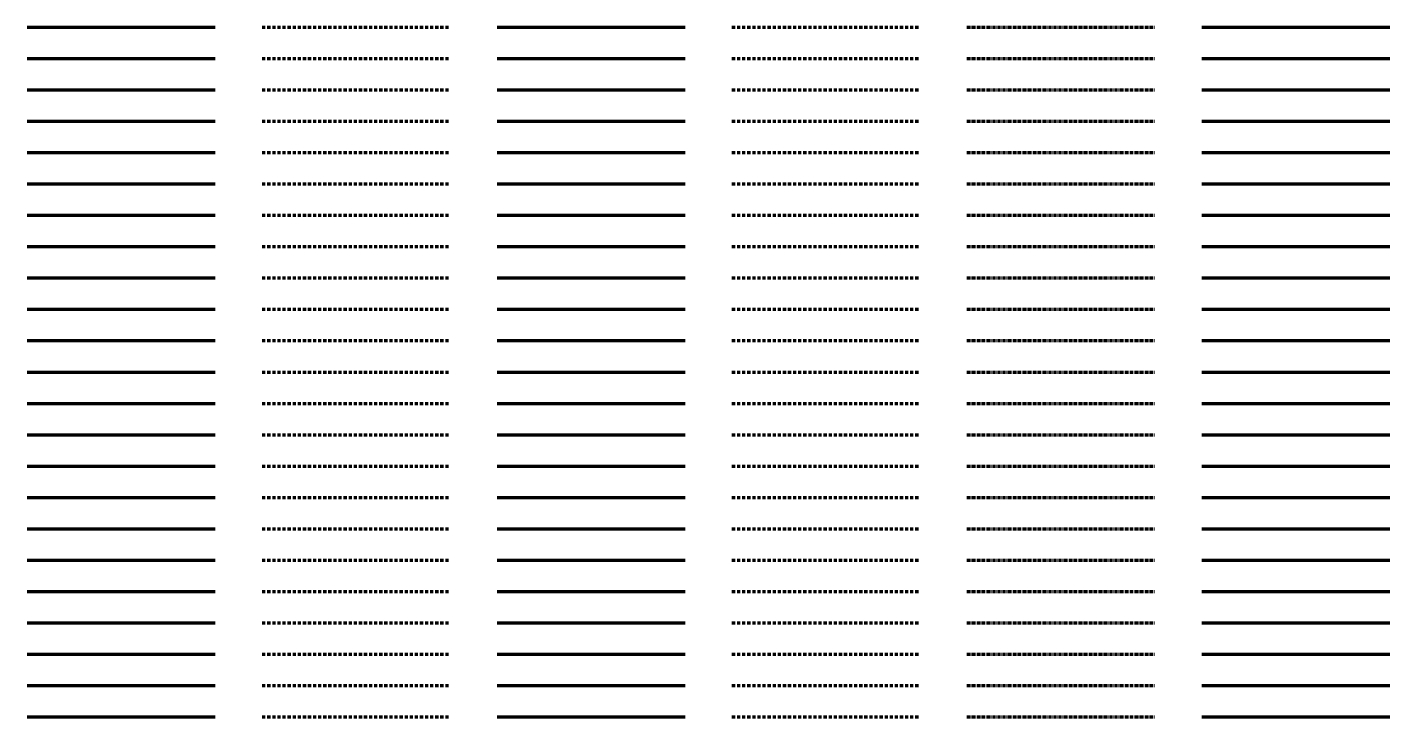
# Model space of a CAD drawing. Header units: metres. Extents: x -170 to 2070, y -13 to 14380.
# Drawn here: x 150 to 1020, y 4940 to 5380 of the extents above; entities that cross this region are included whole.
import ezdxf
from ezdxf.lldxf.tags import DXFTag

# ---------------------------------------------------------------- set-up
doc = ezdxf.new("R2010")
doc.units = ezdxf.units.M
doc.linetypes.add('KL-SO', pattern=[3.25, 2, -1.25])
doc.linetypes.add('KL-VERLATEN-SO', pattern=[3.25, 2, -0.5, 0.25, -0.5])
for name, color, linetype, lineweight in [('B-OI-KL-ET_LS_MANTELBUIS_PE 80-G', 7, 'Continuous', 70), ('B-OI-KL-ET_LS_MANTELBUIS_PE 80-RESERVE-G', 7, 'KL-RESERVE-SO', 70), ('B-OI-KL-ET_LS_MANTELBUIS_PE 80-VERLATEN-G', 7, 'KL-VERLATEN-SO', 70), ('B-OI-KL-ET_LS_MANTELBUIS_PE 80_110-G', 7, 'Continuous', 70), ('B-OI-KL-ET_LS_MANTELBUIS_PE 80_110-RESERVE-G', 7, 'KL-RESERVE-SO', 70), ('B-OI-KL-ET_LS_MANTELBUIS_PE 80_110-VERLATEN-G', 7, 'KL-VERLATEN-SO', 70), ('B-OI-KL-ET_LS_MANTELBUIS_PE 80_160-G', 7, 'Continuous', 70), ('B-OI-KL-ET_LS_MANTELBUIS_PE 80_160-RESERVE-G', 7, 'KL-RESERVE-SO', 70), ('B-OI-KL-ET_LS_MANTELBUIS_PE 80_160-VERLATEN-G', 7, 'KL-VERLATEN-SO', 70), ('B-OI-KL-ET_LS_MANTELBUIS_PE 80_200-G', 7, 'Continuous', 70), ('B-OI-KL-ET_LS_MANTELBUIS_PE 80_200-RESERVE-G', 7, 'KL-RESERVE-SO', 70), ('B-OI-KL-ET_LS_MANTELBUIS_PE 80_200-VERLATEN-G', 7, 'KL-VERLATEN-SO', 70), ('B-OI-KL-ET_LS_MANTELBUIS_PE 80_250-G', 7, 'Continuous', 70), ('B-OI-KL-ET_LS_MANTELBUIS_PE 80_250-RESERVE-G', 7, 'KL-RESERVE-SO', 70), ('B-OI-KL-ET_LS_MANTELBUIS_PE 80_250-VERLATEN-G', 7, 'KL-VERLATEN-SO', 70), ('B-OI-KL-ET_LS_MANTELBUIS_PE 80_315-G', 7, 'Continuous', 70), ('B-OI-KL-ET_LS_MANTELBUIS_PE 80_315-RESERVE-G', 7, 'KL-RESERVE-SO', 70), ('B-OI-KL-ET_LS_MANTELBUIS_PE 80_315-VERLATEN-G', 7, 'KL-VERLATEN-SO', 70), ('B-OI-KL-ET_LS_MANTELBUIS_PE 80_50-G', 7, 'Continuous', 70), ('B-OI-KL-ET_LS_MANTELBUIS_PE 80_50-RESERVE-G', 7, 'KL-RESERVE-SO', 70), ('B-OI-KL-ET_LS_MANTELBUIS_PE 80_50-VERLATEN-G', 7, 'KL-VERLATEN-SO', 70), ('B-OI-KL-ET_LS_MANTELBUIS_PE 80_63-G', 7, 'Continuous', 70), ('B-OI-KL-ET_LS_MANTELBUIS_PE 80_63-RESERVE-G', 7, 'KL-RESERVE-SO', 70), ('B-OI-KL-ET_LS_MANTELBUIS_PE 80_63-VERLATEN-G', 7, 'KL-VERLATEN-SO', 70), ('B-OI-KL-ET_LS_MANTELBUIS_PE 80_75-G', 7, 'Continuous', 70), ('B-OI-KL-ET_LS_MANTELBUIS_PE 80_75-RESERVE-G', 7, 'KL-RESERVE-SO', 70), ('B-OI-KL-ET_LS_MANTELBUIS_PE 80_75-VERLATEN-G', 7, 'KL-VERLATEN-SO', 70), ('B-OI-KL-ET_LS_MANTELBUIS_PVC-G', 7, 'Continuous', 70), ('B-OI-KL-ET_LS_MANTELBUIS_PVC-RESERVE-G', 7, 'KL-RESERVE-SO', 70), ('B-OI-KL-ET_LS_MANTELBUIS_PVC-VERLATEN-G', 7, 'KL-VERLATEN-SO', 70), ('B-OI-KL-ET_LS_MANTELBUIS_PVC_100-G', 7, 'Continuous', 70), ('B-OI-KL-ET_LS_MANTELBUIS_PVC_100-RESERVE-G', 7, 'KL-RESERVE-SO', 70), ('B-OI-KL-ET_LS_MANTELBUIS_PVC_100-VERLATEN-G', 7, 'KL-VERLATEN-SO', 70), ('B-OI-KL-ET_LS_MANTELBUIS_PVC_110-G', 7, 'Continuous', 70), ('B-OI-KL-ET_LS_MANTELBUIS_PVC_110-RESERVE-G', 7, 'KL-RESERVE-SO', 70), ('B-OI-KL-ET_LS_MANTELBUIS_PVC_110-VERLATEN-G', 7, 'KL-VERLATEN-SO', 70), ('B-OI-KL-ET_LS_MANTELBUIS_PVC_120-G', 7, 'Continuous', 70), ('B-OI-KL-ET_LS_MANTELBUIS_PVC_120-RESERVE-G', 7, 'KL-RESERVE-SO', 70), ('B-OI-KL-ET_LS_MANTELBUIS_PVC_120-VERLATEN-G', 7, 'KL-VERLATEN-SO', 70), ('B-OI-KL-ET_LS_MANTELBUIS_PVC_125-G', 7, 'Continuous', 70), ('B-OI-KL-ET_LS_MANTELBUIS_PVC_125-RESERVE-G', 7, 'KL-RESERVE-SO', 70), ('B-OI-KL-ET_LS_MANTELBUIS_PVC_125-VERLATEN-G', 7, 'KL-VERLATEN-SO', 70), ('B-OI-KL-ET_LS_MANTELBUIS_PVC_150-G', 7, 'Continuous', 70), ('B-OI-KL-ET_LS_MANTELBUIS_PVC_150-RESERVE-G', 7, 'KL-RESERVE-SO', 70), ('B-OI-KL-ET_LS_MANTELBUIS_PVC_150-VERLATEN-G', 7, 'KL-VERLATEN-SO', 70), ('B-OI-KL-ET_LS_MANTELBUIS_PVC_160-G', 7, 'Continuous', 70), ('B-OI-KL-ET_LS_MANTELBUIS_PVC_160-RESERVE-G', 7, 'KL-RESERVE-SO', 70), ('B-OI-KL-ET_LS_MANTELBUIS_PVC_160-VERLATEN-G', 7, 'KL-VERLATEN-SO', 70), ('B-OI-KL-ET_LS_MANTELBUIS_PVC_180-G', 7, 'Continuous', 70), ('B-OI-KL-ET_LS_MANTELBUIS_PVC_180-RESERVE-G', 7, 'KL-RESERVE-SO', 70), ('B-OI-KL-ET_LS_MANTELBUIS_PVC_180-VERLATEN-G', 7, 'KL-VERLATEN-SO', 70), ('B-OI-KL-ET_LS_MANTELBUIS_PVC_200-G', 7, 'Continuous', 70), ('B-OI-KL-ET_LS_MANTELBUIS_PVC_200-RESERVE-G', 7, 'KL-RESERVE-SO', 70), ('B-OI-KL-ET_LS_MANTELBUIS_PVC_200-VERLATEN-G', 7, 'KL-VERLATEN-SO', 70), ('B-OI-KL-ET_LS_MANTELBUIS_PVC_225-G', 7, 'Continuous', 70), ('B-OI-KL-ET_LS_MANTELBUIS_PVC_225-RESERVE-G', 7, 'KL-RESERVE-SO', 70), ('B-OI-KL-ET_LS_MANTELBUIS_PVC_225-VERLATEN-G', 7, 'KL-VERLATEN-SO', 70), ('B-OI-KL-ET_LS_MANTELBUIS_PVC_250-G', 7, 'Continuous', 70), ('B-OI-KL-ET_LS_MANTELBUIS_PVC_250-RESERVE-G', 7, 'KL-RESERVE-SO', 70), ('B-OI-KL-ET_LS_MANTELBUIS_PVC_250-VERLATEN-G', 7, 'KL-VERLATEN-SO', 70), ('B-OI-KL-ET_LS_MANTELBUIS_PVC_280-G', 7, 'Continuous', 70), ('B-OI-KL-ET_LS_MANTELBUIS_PVC_280-RESERVE-G', 7, 'KL-RESERVE-SO', 70), ('B-OI-KL-ET_LS_MANTELBUIS_PVC_280-VERLATEN-G', 7, 'KL-VERLATEN-SO', 70), ('B-OI-KL-ET_LS_MANTELBUIS_PVC_300-G', 7, 'Continuous', 70), ('B-OI-KL-ET_LS_MANTELBUIS_PVC_300-RESERVE-G', 7, 'KL-RESERVE-SO', 70), ('B-OI-KL-ET_LS_MANTELBUIS_PVC_300-VERLATEN-G', 7, 'KL-VERLATEN-SO', 70), ('B-OI-KL-ET_LS_MANTELBUIS_PVC_315-G', 7, 'Continuous', 70), ('B-OI-KL-ET_LS_MANTELBUIS_PVC_315-RESERVE-G', 7, 'KL-RESERVE-SO', 70), ('B-OI-KL-ET_LS_MANTELBUIS_PVC_315-VERLATEN-G', 7, 'KL-VERLATEN-SO', 70), ('N-OI-KL-ET_LS_MANTELBUIS_PE 80-G', 10, 'KL-SO', 70), ('N-OI-KL-ET_LS_MANTELBUIS_PE 80_110-G', 10, 'KL-SO', 70), ('N-OI-KL-ET_LS_MANTELBUIS_PE 80_160-G', 10, 'KL-SO', 70), ('N-OI-KL-ET_LS_MANTELBUIS_PE 80_200-G', 10, 'KL-SO', 70), ('N-OI-KL-ET_LS_MANTELBUIS_PE 80_250-G', 10, 'KL-SO', 70), ('N-OI-KL-ET_LS_MANTELBUIS_PE 80_315-G', 10, 'KL-SO', 70), ('N-OI-KL-ET_LS_MANTELBUIS_PE 80_50-G', 10, 'KL-SO', 70), ('N-OI-KL-ET_LS_MANTELBUIS_PE 80_63-G', 10, 'KL-SO', 70), ('N-OI-KL-ET_LS_MANTELBUIS_PE 80_75-G', 10, 'KL-SO', 70), ('N-OI-KL-ET_LS_MANTELBUIS_PVC-G', 10, 'KL-SO', 70), ('N-OI-KL-ET_LS_MANTELBUIS_PVC_100-G', 10, 'KL-SO', 70), ('N-OI-KL-ET_LS_MANTELBUIS_PVC_110-G', 10, 'KL-SO', 70), ('N-OI-KL-ET_LS_MANTELBUIS_PVC_120-G', 10, 'KL-SO', 70), ('N-OI-KL-ET_LS_MANTELBUIS_PVC_125-G', 10, 'KL-SO', 70), ('N-OI-KL-ET_LS_MANTELBUIS_PVC_150-G', 10, 'KL-SO', 70), ('N-OI-KL-ET_LS_MANTELBUIS_PVC_160-G', 10, 'KL-SO', 70), ('N-OI-KL-ET_LS_MANTELBUIS_PVC_180-G', 10, 'KL-SO', 70), ('N-OI-KL-ET_LS_MANTELBUIS_PVC_200-G', 10, 'KL-SO', 70), ('N-OI-KL-ET_LS_MANTELBUIS_PVC_225-G', 10, 'KL-SO', 70), ('N-OI-KL-ET_LS_MANTELBUIS_PVC_250-G', 10, 'KL-SO', 70), ('N-OI-KL-ET_LS_MANTELBUIS_PVC_280-G', 10, 'KL-SO', 70), ('N-OI-KL-ET_LS_MANTELBUIS_PVC_300-G', 10, 'KL-SO', 70), ('N-OI-KL-ET_LS_MANTELBUIS_PVC_315-G', 10, 'KL-SO', 70), ('R-OI-KL-ET_LS_MANTELBUIS_PE 80-G', 10, 'KL-SO', 70), ('R-OI-KL-ET_LS_MANTELBUIS_PE 80_110-G', 10, 'KL-SO', 70), ('R-OI-KL-ET_LS_MANTELBUIS_PE 80_160-G', 10, 'KL-SO', 70), ('R-OI-KL-ET_LS_MANTELBUIS_PE 80_200-G', 10, 'KL-SO', 70), ('R-OI-KL-ET_LS_MANTELBUIS_PE 80_250-G', 10, 'KL-SO', 70), ('R-OI-KL-ET_LS_MANTELBUIS_PE 80_315-G', 10, 'KL-SO', 70), ('R-OI-KL-ET_LS_MANTELBUIS_PE 80_50-G', 10, 'KL-SO', 70), ('R-OI-KL-ET_LS_MANTELBUIS_PE 80_63-G', 10, 'KL-SO', 70), ('R-OI-KL-ET_LS_MANTELBUIS_PE 80_75-G', 10, 'KL-SO', 70), ('R-OI-KL-ET_LS_MANTELBUIS_PVC-G', 10, 'KL-SO', 70), ('R-OI-KL-ET_LS_MANTELBUIS_PVC_100-G', 10, 'KL-SO', 70), ('R-OI-KL-ET_LS_MANTELBUIS_PVC_110-G', 10, 'KL-SO', 70), ('R-OI-KL-ET_LS_MANTELBUIS_PVC_120-G', 10, 'KL-SO', 70), ('R-OI-KL-ET_LS_MANTELBUIS_PVC_125-G', 10, 'KL-SO', 70), ('R-OI-KL-ET_LS_MANTELBUIS_PVC_150-G', 10, 'KL-SO', 70), ('R-OI-KL-ET_LS_MANTELBUIS_PVC_160-G', 10, 'KL-SO', 70), ('R-OI-KL-ET_LS_MANTELBUIS_PVC_180-G', 10, 'KL-SO', 70), ('R-OI-KL-ET_LS_MANTELBUIS_PVC_200-G', 10, 'KL-SO', 70), ('R-OI-KL-ET_LS_MANTELBUIS_PVC_225-G', 10, 'KL-SO', 70), ('R-OI-KL-ET_LS_MANTELBUIS_PVC_250-G', 10, 'KL-SO', 70), ('R-OI-KL-ET_LS_MANTELBUIS_PVC_280-G', 10, 'KL-SO', 70), ('R-OI-KL-ET_LS_MANTELBUIS_PVC_300-G', 10, 'KL-SO', 70), ('R-OI-KL-ET_LS_MANTELBUIS_PVC_315-G', 10, 'KL-SO', 70), ('V-OI-KL-ET_LS_MANTELBUIS_PE 80-G', 7, 'V-KL-SO', 70), ('V-OI-KL-ET_LS_MANTELBUIS_PE 80_110-G', 7, 'V-KL-SO', 70), ('V-OI-KL-ET_LS_MANTELBUIS_PE 80_160-G', 7, 'V-KL-SO', 70), ('V-OI-KL-ET_LS_MANTELBUIS_PE 80_200-G', 7, 'V-KL-SO', 70), ('V-OI-KL-ET_LS_MANTELBUIS_PE 80_250-G', 7, 'V-KL-SO', 70), ('V-OI-KL-ET_LS_MANTELBUIS_PE 80_315-G', 7, 'V-KL-SO', 70), ('V-OI-KL-ET_LS_MANTELBUIS_PE 80_50-G', 7, 'V-KL-SO', 70), ('V-OI-KL-ET_LS_MANTELBUIS_PE 80_63-G', 7, 'V-KL-SO', 70), ('V-OI-KL-ET_LS_MANTELBUIS_PE 80_75-G', 7, 'V-KL-SO', 70), ('V-OI-KL-ET_LS_MANTELBUIS_PVC-G', 7, 'V-KL-SO', 70), ('V-OI-KL-ET_LS_MANTELBUIS_PVC_100-G', 7, 'V-KL-SO', 70), ('V-OI-KL-ET_LS_MANTELBUIS_PVC_110-G', 7, 'V-KL-SO', 70), ('V-OI-KL-ET_LS_MANTELBUIS_PVC_120-G', 7, 'V-KL-SO', 70), ('V-OI-KL-ET_LS_MANTELBUIS_PVC_125-G', 7, 'V-KL-SO', 70), ('V-OI-KL-ET_LS_MANTELBUIS_PVC_150-G', 7, 'V-KL-SO', 70), ('V-OI-KL-ET_LS_MANTELBUIS_PVC_160-G', 7, 'V-KL-SO', 70), ('V-OI-KL-ET_LS_MANTELBUIS_PVC_180-G', 7, 'V-KL-SO', 70), ('V-OI-KL-ET_LS_MANTELBUIS_PVC_200-G', 7, 'V-KL-SO', 70), ('V-OI-KL-ET_LS_MANTELBUIS_PVC_225-G', 7, 'V-KL-SO', 70), ('V-OI-KL-ET_LS_MANTELBUIS_PVC_250-G', 7, 'V-KL-SO', 70), ('V-OI-KL-ET_LS_MANTELBUIS_PVC_280-G', 7, 'V-KL-SO', 70), ('V-OI-KL-ET_LS_MANTELBUIS_PVC_300-G', 7, 'V-KL-SO', 70), ('V-OI-KL-ET_LS_MANTELBUIS_PVC_315-G', 7, 'V-KL-SO', 70)]:
    doc.layers.add(name, color=color, linetype=linetype, lineweight=lineweight)
doc.styles.get("Standard").update_dxf_attribs({"font": 'NLCS-ISO.ttf'})
tags = doc.linetypes.add('KL-RESERVE-SO', pattern='A,7,-2,["RS",Standard,S=1,R=0,X=-1,Y=-0.5],-1.5', length=10.5).pattern_tags.tags
tags[6] = DXFTag(74, 10)
doc.linetypes.add('V-KL-SO', pattern='A,2,[24,nlcs.shx,S=0.75,R=0,X=0,Y=0],2', length=4)

msp = doc.modelspace()

# ---------------------------------------------------------------- linework, layer by layer
at = {"layer": 'B-OI-KL-ET_LS_MANTELBUIS_PE 80-G'}
msp.add_line((150, 4940), (270, 4940), dxfattribs=at)
at = {"layer": 'B-OI-KL-ET_LS_MANTELBUIS_PE 80-RESERVE-G'}
msp.add_line((900, 4940), (1020, 4940), dxfattribs=at)
at = {"layer": 'B-OI-KL-ET_LS_MANTELBUIS_PE 80-VERLATEN-G'}
msp.add_line((750, 4940), (870, 4940), dxfattribs=at)
at = {"layer": 'B-OI-KL-ET_LS_MANTELBUIS_PE 80_110-G'}
msp.add_line((150, 4960), (270, 4960), dxfattribs=at)
at = {"layer": 'B-OI-KL-ET_LS_MANTELBUIS_PE 80_110-RESERVE-G'}
msp.add_line((900, 4960), (1020, 4960), dxfattribs=at)
at = {"layer": 'B-OI-KL-ET_LS_MANTELBUIS_PE 80_110-VERLATEN-G'}
msp.add_line((750, 4960), (870, 4960), dxfattribs=at)
at = {"layer": 'B-OI-KL-ET_LS_MANTELBUIS_PE 80_160-G'}
msp.add_line((150, 4980), (270, 4980), dxfattribs=at)
at = {"layer": 'B-OI-KL-ET_LS_MANTELBUIS_PE 80_160-RESERVE-G'}
msp.add_line((900, 4980), (1020, 4980), dxfattribs=at)
at = {"layer": 'B-OI-KL-ET_LS_MANTELBUIS_PE 80_160-VERLATEN-G'}
msp.add_line((750, 4980), (870, 4980), dxfattribs=at)
at = {"layer": 'B-OI-KL-ET_LS_MANTELBUIS_PE 80_200-G'}
msp.add_line((150, 5000), (270, 5000), dxfattribs=at)
at = {"layer": 'B-OI-KL-ET_LS_MANTELBUIS_PE 80_200-RESERVE-G'}
msp.add_line((900, 5000), (1020, 5000), dxfattribs=at)
at = {"layer": 'B-OI-KL-ET_LS_MANTELBUIS_PE 80_200-VERLATEN-G'}
msp.add_line((750, 5000), (870, 5000), dxfattribs=at)
at = {"layer": 'B-OI-KL-ET_LS_MANTELBUIS_PE 80_250-G'}
msp.add_line((150, 5020), (270, 5020), dxfattribs=at)
at = {"layer": 'B-OI-KL-ET_LS_MANTELBUIS_PE 80_250-RESERVE-G'}
msp.add_line((900, 5020), (1020, 5020), dxfattribs=at)
at = {"layer": 'B-OI-KL-ET_LS_MANTELBUIS_PE 80_250-VERLATEN-G'}
msp.add_line((750, 5020), (870, 5020), dxfattribs=at)
at = {"layer": 'B-OI-KL-ET_LS_MANTELBUIS_PE 80_315-G'}
msp.add_line((150, 5040), (270, 5040), dxfattribs=at)
at = {"layer": 'B-OI-KL-ET_LS_MANTELBUIS_PE 80_315-RESERVE-G'}
msp.add_line((900, 5040), (1020, 5040), dxfattribs=at)
at = {"layer": 'B-OI-KL-ET_LS_MANTELBUIS_PE 80_315-VERLATEN-G'}
msp.add_line((750, 5040), (870, 5040), dxfattribs=at)
at = {"layer": 'B-OI-KL-ET_LS_MANTELBUIS_PE 80_50-G'}
msp.add_line((150, 5060), (270, 5060), dxfattribs=at)
at = {"layer": 'B-OI-KL-ET_LS_MANTELBUIS_PE 80_50-RESERVE-G'}
msp.add_line((900, 5060), (1020, 5060), dxfattribs=at)
at = {"layer": 'B-OI-KL-ET_LS_MANTELBUIS_PE 80_50-VERLATEN-G'}
msp.add_line((750, 5060), (870, 5060), dxfattribs=at)
at = {"layer": 'B-OI-KL-ET_LS_MANTELBUIS_PE 80_63-G'}
msp.add_line((150, 5080), (270, 5080), dxfattribs=at)
at = {"layer": 'B-OI-KL-ET_LS_MANTELBUIS_PE 80_63-RESERVE-G'}
msp.add_line((900, 5080), (1020, 5080), dxfattribs=at)
at = {"layer": 'B-OI-KL-ET_LS_MANTELBUIS_PE 80_63-VERLATEN-G'}
msp.add_line((750, 5080), (870, 5080), dxfattribs=at)
at = {"layer": 'B-OI-KL-ET_LS_MANTELBUIS_PE 80_75-G'}
msp.add_line((150, 5100), (270, 5100), dxfattribs=at)
at = {"layer": 'B-OI-KL-ET_LS_MANTELBUIS_PE 80_75-RESERVE-G'}
msp.add_line((900, 5100), (1020, 5100), dxfattribs=at)
at = {"layer": 'B-OI-KL-ET_LS_MANTELBUIS_PE 80_75-VERLATEN-G'}
msp.add_line((750, 5100), (870, 5100), dxfattribs=at)
at = {"layer": 'B-OI-KL-ET_LS_MANTELBUIS_PVC-G'}
msp.add_line((150, 5120), (270, 5120), dxfattribs=at)
at = {"layer": 'B-OI-KL-ET_LS_MANTELBUIS_PVC-RESERVE-G'}
msp.add_line((900, 5120), (1020, 5120), dxfattribs=at)
at = {"layer": 'B-OI-KL-ET_LS_MANTELBUIS_PVC-VERLATEN-G'}
msp.add_line((750, 5120), (870, 5120), dxfattribs=at)
at = {"layer": 'B-OI-KL-ET_LS_MANTELBUIS_PVC_100-G'}
msp.add_line((150, 5140), (270, 5140), dxfattribs=at)
at = {"layer": 'B-OI-KL-ET_LS_MANTELBUIS_PVC_100-RESERVE-G'}
msp.add_line((900, 5140), (1020, 5140), dxfattribs=at)
at = {"layer": 'B-OI-KL-ET_LS_MANTELBUIS_PVC_100-VERLATEN-G'}
msp.add_line((750, 5140), (870, 5140), dxfattribs=at)
at = {"layer": 'B-OI-KL-ET_LS_MANTELBUIS_PVC_110-G'}
msp.add_line((150, 5160), (270, 5160), dxfattribs=at)
at = {"layer": 'B-OI-KL-ET_LS_MANTELBUIS_PVC_110-RESERVE-G'}
msp.add_line((900, 5160), (1020, 5160), dxfattribs=at)
at = {"layer": 'B-OI-KL-ET_LS_MANTELBUIS_PVC_110-VERLATEN-G'}
msp.add_line((750, 5160), (870, 5160), dxfattribs=at)
at = {"layer": 'B-OI-KL-ET_LS_MANTELBUIS_PVC_120-G'}
msp.add_line((150, 5180), (270, 5180), dxfattribs=at)
at = {"layer": 'B-OI-KL-ET_LS_MANTELBUIS_PVC_120-RESERVE-G'}
msp.add_line((900, 5180), (1020, 5180), dxfattribs=at)
at = {"layer": 'B-OI-KL-ET_LS_MANTELBUIS_PVC_120-VERLATEN-G'}
msp.add_line((750, 5180), (870, 5180), dxfattribs=at)
at = {"layer": 'B-OI-KL-ET_LS_MANTELBUIS_PVC_125-G'}
msp.add_line((150, 5200), (270, 5200), dxfattribs=at)
at = {"layer": 'B-OI-KL-ET_LS_MANTELBUIS_PVC_125-RESERVE-G'}
msp.add_line((900, 5200), (1020, 5200), dxfattribs=at)
at = {"layer": 'B-OI-KL-ET_LS_MANTELBUIS_PVC_125-VERLATEN-G'}
msp.add_line((750, 5200), (870, 5200), dxfattribs=at)
at = {"layer": 'B-OI-KL-ET_LS_MANTELBUIS_PVC_150-G'}
msp.add_line((150, 5220), (270, 5220), dxfattribs=at)
at = {"layer": 'B-OI-KL-ET_LS_MANTELBUIS_PVC_150-RESERVE-G'}
msp.add_line((900, 5220), (1020, 5220), dxfattribs=at)
at = {"layer": 'B-OI-KL-ET_LS_MANTELBUIS_PVC_150-VERLATEN-G'}
msp.add_line((750, 5220), (870, 5220), dxfattribs=at)
at = {"layer": 'B-OI-KL-ET_LS_MANTELBUIS_PVC_160-G'}
msp.add_line((150, 5240), (270, 5240), dxfattribs=at)
at = {"layer": 'B-OI-KL-ET_LS_MANTELBUIS_PVC_160-RESERVE-G'}
msp.add_line((900, 5240), (1020, 5240), dxfattribs=at)
at = {"layer": 'B-OI-KL-ET_LS_MANTELBUIS_PVC_160-VERLATEN-G'}
msp.add_line((750, 5240), (870, 5240), dxfattribs=at)
at = {"layer": 'B-OI-KL-ET_LS_MANTELBUIS_PVC_180-G'}
msp.add_line((150, 5260), (270, 5260), dxfattribs=at)
at = {"layer": 'B-OI-KL-ET_LS_MANTELBUIS_PVC_180-RESERVE-G'}
msp.add_line((900, 5260), (1020, 5260), dxfattribs=at)
at = {"layer": 'B-OI-KL-ET_LS_MANTELBUIS_PVC_180-VERLATEN-G'}
msp.add_line((750, 5260), (870, 5260), dxfattribs=at)
at = {"layer": 'B-OI-KL-ET_LS_MANTELBUIS_PVC_200-G'}
msp.add_line((150, 5280), (270, 5280), dxfattribs=at)
at = {"layer": 'B-OI-KL-ET_LS_MANTELBUIS_PVC_200-RESERVE-G'}
msp.add_line((900, 5280), (1020, 5280), dxfattribs=at)
at = {"layer": 'B-OI-KL-ET_LS_MANTELBUIS_PVC_200-VERLATEN-G'}
msp.add_line((750, 5280), (870, 5280), dxfattribs=at)
at = {"layer": 'B-OI-KL-ET_LS_MANTELBUIS_PVC_225-G'}
msp.add_line((150, 5300), (270, 5300), dxfattribs=at)
at = {"layer": 'B-OI-KL-ET_LS_MANTELBUIS_PVC_225-RESERVE-G'}
msp.add_line((900, 5300), (1020, 5300), dxfattribs=at)
at = {"layer": 'B-OI-KL-ET_LS_MANTELBUIS_PVC_225-VERLATEN-G'}
msp.add_line((750, 5300), (870, 5300), dxfattribs=at)
at = {"layer": 'B-OI-KL-ET_LS_MANTELBUIS_PVC_250-G'}
msp.add_line((150, 5320), (270, 5320), dxfattribs=at)
at = {"layer": 'B-OI-KL-ET_LS_MANTELBUIS_PVC_250-RESERVE-G'}
msp.add_line((900, 5320), (1020, 5320), dxfattribs=at)
at = {"layer": 'B-OI-KL-ET_LS_MANTELBUIS_PVC_250-VERLATEN-G'}
msp.add_line((750, 5320), (870, 5320), dxfattribs=at)
at = {"layer": 'B-OI-KL-ET_LS_MANTELBUIS_PVC_280-G'}
msp.add_line((150, 5340), (270, 5340), dxfattribs=at)
at = {"layer": 'B-OI-KL-ET_LS_MANTELBUIS_PVC_280-RESERVE-G'}
msp.add_line((900, 5340), (1020, 5340), dxfattribs=at)
at = {"layer": 'B-OI-KL-ET_LS_MANTELBUIS_PVC_280-VERLATEN-G'}
msp.add_line((750, 5340), (870, 5340), dxfattribs=at)
at = {"layer": 'B-OI-KL-ET_LS_MANTELBUIS_PVC_300-G'}
msp.add_line((150, 5360), (270, 5360), dxfattribs=at)
at = {"layer": 'B-OI-KL-ET_LS_MANTELBUIS_PVC_300-RESERVE-G'}
msp.add_line((900, 5360), (1020, 5360), dxfattribs=at)
at = {"layer": 'B-OI-KL-ET_LS_MANTELBUIS_PVC_300-VERLATEN-G'}
msp.add_line((750, 5360), (870, 5360), dxfattribs=at)
at = {"layer": 'B-OI-KL-ET_LS_MANTELBUIS_PVC_315-G'}
msp.add_line((150, 5380), (270, 5380), dxfattribs=at)
at = {"layer": 'B-OI-KL-ET_LS_MANTELBUIS_PVC_315-RESERVE-G'}
msp.add_line((900, 5380), (1020, 5380), dxfattribs=at)
at = {"layer": 'B-OI-KL-ET_LS_MANTELBUIS_PVC_315-VERLATEN-G'}
msp.add_line((750, 5380), (870, 5380), dxfattribs=at)
at = {"layer": 'N-OI-KL-ET_LS_MANTELBUIS_PE 80-G'}
msp.add_line((300, 4940), (420, 4940), dxfattribs=at)
at = {"layer": 'N-OI-KL-ET_LS_MANTELBUIS_PE 80_110-G'}
msp.add_line((300, 4960), (420, 4960), dxfattribs=at)
at = {"layer": 'N-OI-KL-ET_LS_MANTELBUIS_PE 80_160-G'}
msp.add_line((300, 4980), (420, 4980), dxfattribs=at)
at = {"layer": 'N-OI-KL-ET_LS_MANTELBUIS_PE 80_200-G'}
msp.add_line((300, 5000), (420, 5000), dxfattribs=at)
at = {"layer": 'N-OI-KL-ET_LS_MANTELBUIS_PE 80_250-G'}
msp.add_line((300, 5020), (420, 5020), dxfattribs=at)
at = {"layer": 'N-OI-KL-ET_LS_MANTELBUIS_PE 80_315-G'}
msp.add_line((300, 5040), (420, 5040), dxfattribs=at)
at = {"layer": 'N-OI-KL-ET_LS_MANTELBUIS_PE 80_50-G'}
msp.add_line((300, 5060), (420, 5060), dxfattribs=at)
at = {"layer": 'N-OI-KL-ET_LS_MANTELBUIS_PE 80_63-G'}
msp.add_line((300, 5080), (420, 5080), dxfattribs=at)
at = {"layer": 'N-OI-KL-ET_LS_MANTELBUIS_PE 80_75-G'}
msp.add_line((300, 5100), (420, 5100), dxfattribs=at)
at = {"layer": 'N-OI-KL-ET_LS_MANTELBUIS_PVC-G'}
msp.add_line((300, 5120), (420, 5120), dxfattribs=at)
at = {"layer": 'N-OI-KL-ET_LS_MANTELBUIS_PVC_100-G'}
msp.add_line((300, 5140), (420, 5140), dxfattribs=at)
at = {"layer": 'N-OI-KL-ET_LS_MANTELBUIS_PVC_110-G'}
msp.add_line((300, 5160), (420, 5160), dxfattribs=at)
at = {"layer": 'N-OI-KL-ET_LS_MANTELBUIS_PVC_120-G'}
msp.add_line((300, 5180), (420, 5180), dxfattribs=at)
at = {"layer": 'N-OI-KL-ET_LS_MANTELBUIS_PVC_125-G'}
msp.add_line((300, 5200), (420, 5200), dxfattribs=at)
at = {"layer": 'N-OI-KL-ET_LS_MANTELBUIS_PVC_150-G'}
msp.add_line((300, 5220), (420, 5220), dxfattribs=at)
at = {"layer": 'N-OI-KL-ET_LS_MANTELBUIS_PVC_160-G'}
msp.add_line((300, 5240), (420, 5240), dxfattribs=at)
at = {"layer": 'N-OI-KL-ET_LS_MANTELBUIS_PVC_180-G'}
msp.add_line((300, 5260), (420, 5260), dxfattribs=at)
at = {"layer": 'N-OI-KL-ET_LS_MANTELBUIS_PVC_200-G'}
msp.add_line((300, 5280), (420, 5280), dxfattribs=at)
at = {"layer": 'N-OI-KL-ET_LS_MANTELBUIS_PVC_225-G'}
msp.add_line((300, 5300), (420, 5300), dxfattribs=at)
at = {"layer": 'N-OI-KL-ET_LS_MANTELBUIS_PVC_250-G'}
msp.add_line((300, 5320), (420, 5320), dxfattribs=at)
at = {"layer": 'N-OI-KL-ET_LS_MANTELBUIS_PVC_280-G'}
msp.add_line((300, 5340), (420, 5340), dxfattribs=at)
at = {"layer": 'N-OI-KL-ET_LS_MANTELBUIS_PVC_300-G'}
msp.add_line((300, 5360), (420, 5360), dxfattribs=at)
at = {"layer": 'N-OI-KL-ET_LS_MANTELBUIS_PVC_315-G'}
msp.add_line((300, 5380), (420, 5380), dxfattribs=at)
at = {"layer": 'R-OI-KL-ET_LS_MANTELBUIS_PE 80-G'}
msp.add_line((600, 4940), (720, 4940), dxfattribs=at)
at = {"layer": 'R-OI-KL-ET_LS_MANTELBUIS_PE 80_110-G'}
msp.add_line((600, 4960), (720, 4960), dxfattribs=at)
at = {"layer": 'R-OI-KL-ET_LS_MANTELBUIS_PE 80_160-G'}
msp.add_line((600, 4980), (720, 4980), dxfattribs=at)
at = {"layer": 'R-OI-KL-ET_LS_MANTELBUIS_PE 80_200-G'}
msp.add_line((600, 5000), (720, 5000), dxfattribs=at)
at = {"layer": 'R-OI-KL-ET_LS_MANTELBUIS_PE 80_250-G'}
msp.add_line((600, 5020), (720, 5020), dxfattribs=at)
at = {"layer": 'R-OI-KL-ET_LS_MANTELBUIS_PE 80_315-G'}
msp.add_line((600, 5040), (720, 5040), dxfattribs=at)
at = {"layer": 'R-OI-KL-ET_LS_MANTELBUIS_PE 80_50-G'}
msp.add_line((600, 5060), (720, 5060), dxfattribs=at)
at = {"layer": 'R-OI-KL-ET_LS_MANTELBUIS_PE 80_63-G'}
msp.add_line((600, 5080), (720, 5080), dxfattribs=at)
at = {"layer": 'R-OI-KL-ET_LS_MANTELBUIS_PE 80_75-G'}
msp.add_line((600, 5100), (720, 5100), dxfattribs=at)
at = {"layer": 'R-OI-KL-ET_LS_MANTELBUIS_PVC-G'}
msp.add_line((600, 5120), (720, 5120), dxfattribs=at)
at = {"layer": 'R-OI-KL-ET_LS_MANTELBUIS_PVC_100-G'}
msp.add_line((600, 5140), (720, 5140), dxfattribs=at)
at = {"layer": 'R-OI-KL-ET_LS_MANTELBUIS_PVC_110-G'}
msp.add_line((600, 5160), (720, 5160), dxfattribs=at)
at = {"layer": 'R-OI-KL-ET_LS_MANTELBUIS_PVC_120-G'}
msp.add_line((600, 5180), (720, 5180), dxfattribs=at)
at = {"layer": 'R-OI-KL-ET_LS_MANTELBUIS_PVC_125-G'}
msp.add_line((600, 5200), (720, 5200), dxfattribs=at)
at = {"layer": 'R-OI-KL-ET_LS_MANTELBUIS_PVC_150-G'}
msp.add_line((600, 5220), (720, 5220), dxfattribs=at)
at = {"layer": 'R-OI-KL-ET_LS_MANTELBUIS_PVC_160-G'}
msp.add_line((600, 5240), (720, 5240), dxfattribs=at)
at = {"layer": 'R-OI-KL-ET_LS_MANTELBUIS_PVC_180-G'}
msp.add_line((600, 5260), (720, 5260), dxfattribs=at)
at = {"layer": 'R-OI-KL-ET_LS_MANTELBUIS_PVC_200-G'}
msp.add_line((600, 5280), (720, 5280), dxfattribs=at)
at = {"layer": 'R-OI-KL-ET_LS_MANTELBUIS_PVC_225-G'}
msp.add_line((600, 5300), (720, 5300), dxfattribs=at)
at = {"layer": 'R-OI-KL-ET_LS_MANTELBUIS_PVC_250-G'}
msp.add_line((600, 5320), (720, 5320), dxfattribs=at)
at = {"layer": 'R-OI-KL-ET_LS_MANTELBUIS_PVC_280-G'}
msp.add_line((600, 5340), (720, 5340), dxfattribs=at)
at = {"layer": 'R-OI-KL-ET_LS_MANTELBUIS_PVC_300-G'}
msp.add_line((600, 5360), (720, 5360), dxfattribs=at)
at = {"layer": 'R-OI-KL-ET_LS_MANTELBUIS_PVC_315-G'}
msp.add_line((600, 5380), (720, 5380), dxfattribs=at)
at = {"layer": 'V-OI-KL-ET_LS_MANTELBUIS_PE 80-G'}
msp.add_line((450, 4940), (570, 4940), dxfattribs=at)
at = {"layer": 'V-OI-KL-ET_LS_MANTELBUIS_PE 80_110-G'}
msp.add_line((450, 4960), (570, 4960), dxfattribs=at)
at = {"layer": 'V-OI-KL-ET_LS_MANTELBUIS_PE 80_160-G'}
msp.add_line((450, 4980), (570, 4980), dxfattribs=at)
at = {"layer": 'V-OI-KL-ET_LS_MANTELBUIS_PE 80_200-G'}
msp.add_line((450, 5000), (570, 5000), dxfattribs=at)
at = {"layer": 'V-OI-KL-ET_LS_MANTELBUIS_PE 80_250-G'}
msp.add_line((450, 5020), (570, 5020), dxfattribs=at)
at = {"layer": 'V-OI-KL-ET_LS_MANTELBUIS_PE 80_315-G'}
msp.add_line((450, 5040), (570, 5040), dxfattribs=at)
at = {"layer": 'V-OI-KL-ET_LS_MANTELBUIS_PE 80_50-G'}
msp.add_line((450, 5060), (570, 5060), dxfattribs=at)
at = {"layer": 'V-OI-KL-ET_LS_MANTELBUIS_PE 80_63-G'}
msp.add_line((450, 5080), (570, 5080), dxfattribs=at)
at = {"layer": 'V-OI-KL-ET_LS_MANTELBUIS_PE 80_75-G'}
msp.add_line((450, 5100), (570, 5100), dxfattribs=at)
at = {"layer": 'V-OI-KL-ET_LS_MANTELBUIS_PVC-G'}
msp.add_line((450, 5120), (570, 5120), dxfattribs=at)
at = {"layer": 'V-OI-KL-ET_LS_MANTELBUIS_PVC_100-G'}
msp.add_line((450, 5140), (570, 5140), dxfattribs=at)
at = {"layer": 'V-OI-KL-ET_LS_MANTELBUIS_PVC_110-G'}
msp.add_line((450, 5160), (570, 5160), dxfattribs=at)
at = {"layer": 'V-OI-KL-ET_LS_MANTELBUIS_PVC_120-G'}
msp.add_line((450, 5180), (570, 5180), dxfattribs=at)
at = {"layer": 'V-OI-KL-ET_LS_MANTELBUIS_PVC_125-G'}
msp.add_line((450, 5200), (570, 5200), dxfattribs=at)
at = {"layer": 'V-OI-KL-ET_LS_MANTELBUIS_PVC_150-G'}
msp.add_line((450, 5220), (570, 5220), dxfattribs=at)
at = {"layer": 'V-OI-KL-ET_LS_MANTELBUIS_PVC_160-G'}
msp.add_line((450, 5240), (570, 5240), dxfattribs=at)
at = {"layer": 'V-OI-KL-ET_LS_MANTELBUIS_PVC_180-G'}
msp.add_line((450, 5260), (570, 5260), dxfattribs=at)
at = {"layer": 'V-OI-KL-ET_LS_MANTELBUIS_PVC_200-G'}
msp.add_line((450, 5280), (570, 5280), dxfattribs=at)
at = {"layer": 'V-OI-KL-ET_LS_MANTELBUIS_PVC_225-G'}
msp.add_line((450, 5300), (570, 5300), dxfattribs=at)
at = {"layer": 'V-OI-KL-ET_LS_MANTELBUIS_PVC_250-G'}
msp.add_line((450, 5320), (570, 5320), dxfattribs=at)
at = {"layer": 'V-OI-KL-ET_LS_MANTELBUIS_PVC_280-G'}
msp.add_line((450, 5340), (570, 5340), dxfattribs=at)
at = {"layer": 'V-OI-KL-ET_LS_MANTELBUIS_PVC_300-G'}
msp.add_line((450, 5360), (570, 5360), dxfattribs=at)
at = {"layer": 'V-OI-KL-ET_LS_MANTELBUIS_PVC_315-G'}
msp.add_line((450, 5380), (570, 5380), dxfattribs=at)

doc.saveas('drawing.dxf')
